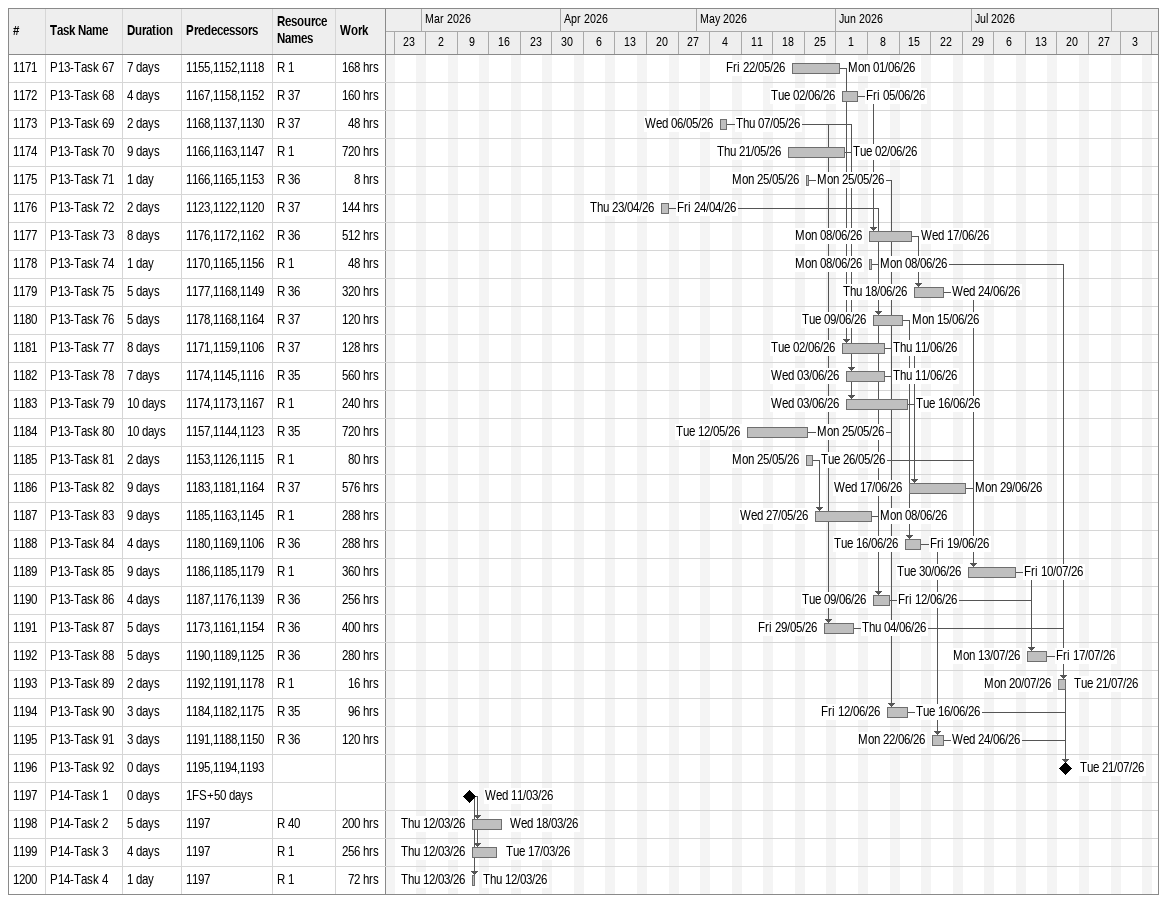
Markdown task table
| ID | Task | Duration | Start | Finish | Predecessors | Resources | Work (h) |
|---|---|---|---|---|---|---|---|
| 1171 | P13-Task 67 | 7d | 2026-05-22 | 2026-06-01 | 1155, 1152, 1118 | R 1 | 168 |
| 1172 | P13-Task 68 | 4d | 2026-06-02 | 2026-06-05 | 1167, 1158, 1152 | R 37 | 160 |
| 1173 | P13-Task 69 | 2d | 2026-05-06 | 2026-05-07 | 1168, 1137, 1130 | R 37 | 48 |
| 1174 | P13-Task 70 | 9d | 2026-05-21 | 2026-06-02 | 1166, 1163, 1147 | R 1 | 720 |
| 1175 | P13-Task 71 | 1d | 2026-05-25 | 2026-05-25 | 1166, 1165, 1153 | R 36 | 8 |
| 1176 | P13-Task 72 | 2d | 2026-04-23 | 2026-04-24 | 1123, 1122, 1120 | R 37 | 144 |
| 1177 | P13-Task 73 | 8d | 2026-06-08 | 2026-06-17 | 1176, 1172, 1162 | R 36 | 512 |
| 1178 | P13-Task 74 | 1d | 2026-06-08 | 2026-06-08 | 1170, 1165, 1156 | R 1 | 48 |
| 1179 | P13-Task 75 | 5d | 2026-06-18 | 2026-06-24 | 1177, 1168, 1149 | R 36 | 320 |
| 1180 | P13-Task 76 | 5d | 2026-06-09 | 2026-06-15 | 1178, 1168, 1164 | R 37 | 120 |
| 1181 | P13-Task 77 | 8d | 2026-06-02 | 2026-06-11 | 1171, 1159, 1106 | R 37 | 128 |
| 1182 | P13-Task 78 | 7d | 2026-06-03 | 2026-06-11 | 1174, 1145, 1116 | R 35 | 560 |
| 1183 | P13-Task 79 | 10d | 2026-06-03 | 2026-06-16 | 1174, 1173, 1167 | R 1 | 240 |
| 1184 | P13-Task 80 | 10d | 2026-05-12 | 2026-05-25 | 1157, 1144, 1123 | R 35 | 720 |
| 1185 | P13-Task 81 | 2d | 2026-05-25 | 2026-05-26 | 1153, 1126, 1115 | R 1 | 80 |
| 1186 | P13-Task 82 | 9d | 2026-06-17 | 2026-06-29 | 1183, 1181, 1164 | R 37 | 576 |
| 1187 | P13-Task 83 | 9d | 2026-05-27 | 2026-06-08 | 1185, 1163, 1145 | R 1 | 288 |
| 1188 | P13-Task 84 | 4d | 2026-06-16 | 2026-06-19 | 1180, 1169, 1106 | R 36 | 288 |
| 1189 | P13-Task 85 | 9d | 2026-06-30 | 2026-07-10 | 1186, 1185, 1179 | R 1 | 360 |
| 1190 | P13-Task 86 | 4d | 2026-06-09 | 2026-06-12 | 1187, 1176, 1139 | R 36 | 256 |
| 1191 | P13-Task 87 | 5d | 2026-05-29 | 2026-06-04 | 1173, 1161, 1154 | R 36 | 400 |
| 1192 | P13-Task 88 | 5d | 2026-07-13 | 2026-07-17 | 1190, 1189, 1125 | R 36 | 280 |
| 1193 | P13-Task 89 | 2d | 2026-07-20 | 2026-07-21 | 1192, 1191, 1178 | R 1 | 16 |
| 1194 | P13-Task 90 | 3d | 2026-06-12 | 2026-06-16 | 1184, 1182, 1175 | R 35 | 96 |
| 1195 | P13-Task 91 | 3d | 2026-06-22 | 2026-06-24 | 1191, 1188, 1150 | R 36 | 120 |
| 1196 | P13-Task 92 | 0d | 2026-07-21 | 2026-07-21 | 1195, 1194, 1193 |  |  |
| 1197 | P14-Task 1 | 0d | 2026-03-11 | 2026-03-11 | 1FS+50d |  |  |
| 1198 | P14-Task 2 | 5d | 2026-03-12 | 2026-03-18 | 1197 | R 40 | 200 |
| 1199 | P14-Task 3 | 4d | 2026-03-12 | 2026-03-17 | 1197 | R 1 | 256 |
| 1200 | P14-Task 4 | 1d | 2026-03-12 | 2026-03-12 | 1197 | R 1 | 72 |
